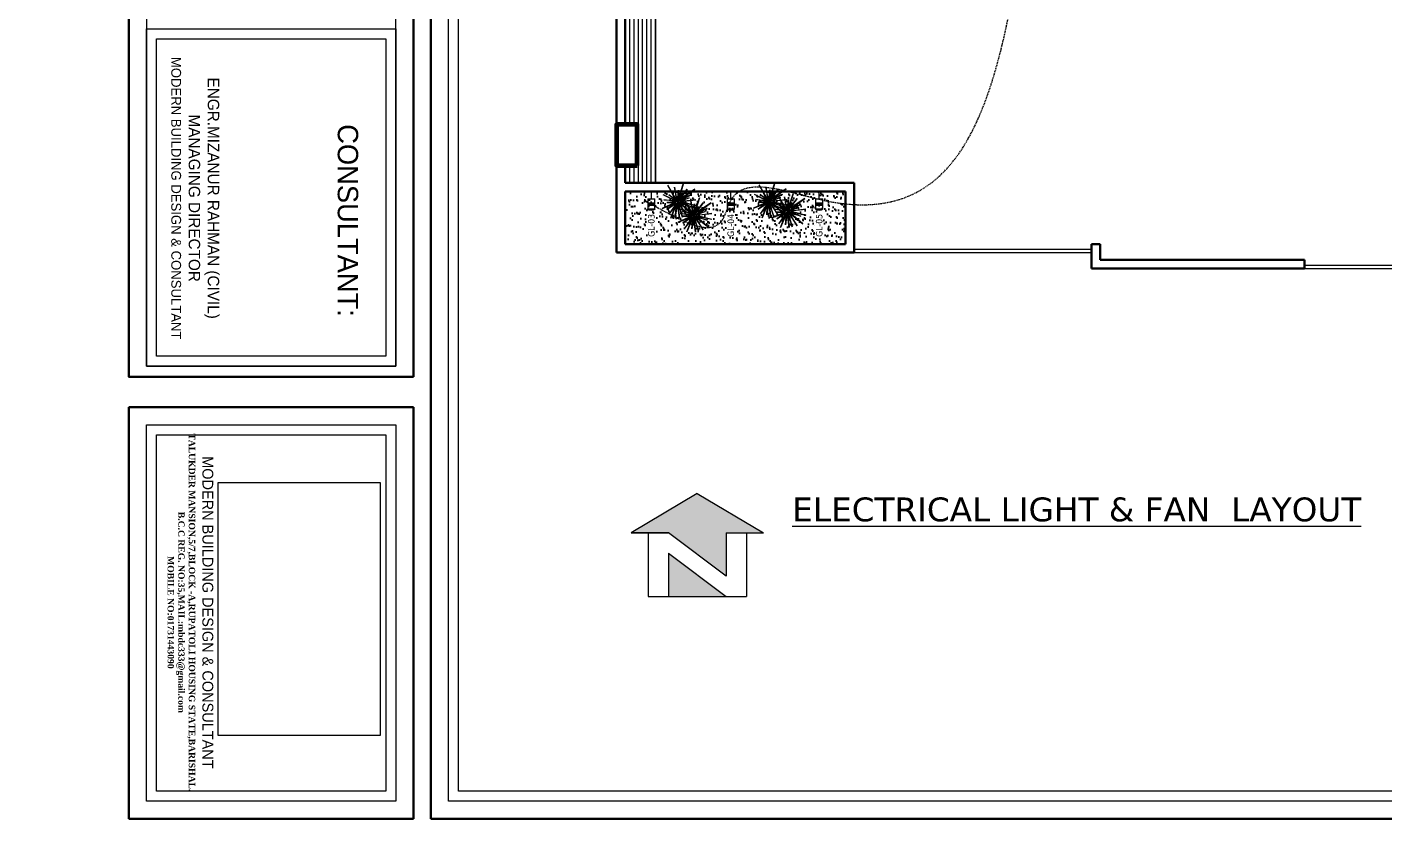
# Model space of a CAD drawing. Header units: inches. Extents: x 109699 to 44449955, y -10987 to 15824140.
# Drawn here: x 201807 to 202604, y -4569 to -4104 of the extents above; entities that cross this region are included whole.
import ezdxf

# ---------------------------------------------------------------- set-up
doc = ezdxf.new("R2010")
doc.units = ezdxf.units.IN
doc.header["$LTSCALE"] = 5
doc.header["$MEASUREMENT"] = 0
doc.linetypes.add('DASHED2', pattern=[0.375, 0.25, -0.125])
doc.layers.get('0').update_dxf_attribs({"color": 123})
for name, color, linetype, lineweight in [('@NORMAL', 7, 'Continuous', 5), ('cloumn', 253, 'Continuous', 60), ('dimen', 20, 'Continuous', 15), ('E-BK', 1, 'Continuous', 15), ('E-Con-Point', 5, 'DASHED2', 13), ('FIX', 8, 'Continuous', 15), ('GL', 7, 'Continuous', 5), ('H', 252, 'Continuous', 9), ('leter', 140, 'Continuous', 13), ('Plant', 94, 'Continuous', 0), ('Railling', 8, 'Continuous', 5), ('Text', 7, 'Continuous', 0), ('Wall-01', 250, 'Continuous', 50), ('WALL-1', 8, 'Continuous', 9)]:
    doc.layers.add(name, color=color, linetype=linetype, lineweight=lineweight)
doc.layers.add('T', color=8, linetype='Continuous')
doc.styles.add('AR8', font='swisscl.ttf')
doc.styles.add('MtXpl_Tahoma', font='tahoma.ttf')
doc.styles.get("Standard").update_dxf_attribs({"font": 'times.ttf'})
picture_1 = doc.add_image_def('image1.png', size_in_pixel=(745, 477))

# ---------------------------------------------------------------- blocks, each defined once
blk = doc.blocks.new('zxczxczxcz')
at = {"layer": '@NORMAL'}
for points in [[(177327.5, -15450.1), (175295.2, -15450.1), (175295.2, -14276.8), (177327.5, -14276.8)], [(177319.9, -15442.5), (175302.8, -15442.5), (175302.8, -14284.5), (177319.9, -14284.5)]]:
    blk.add_lwpolyline(points, close=True, dxfattribs=at)
at = {"layer": 'Text', "lineweight": 30}
for p, q in [((177028.8, -15692.6), (177028.8, -15476.8)), ((177340.9, -15476.8), (177028.8, -15476.8)), ((177340.9, -15476.8), (177340.9, -15692.6)), ((177340.9, -15692.6), (177028.8, -15692.6))]:
    blk.add_line(p, q, dxfattribs=at)
at = {"layer": 'Text'}
for p, q in [((177340.9, -15692.6), (177340.9, -15476.8)), ((177340.9, -15692.6), (177340.9, -15476.8)), ((176742, -15490.2), (176997.7, -15490.2)), ((176742, -15679.2), (176742, -15490.2)), ((176997.7, -15490.2), (176997.7, -15679.2)), ((177042.2, -15490.2), (177327.5, -15490.2)), ((177042.2, -15679.2), (177042.2, -15490.2)), ((177327.5, -15490.2), (177327.5, -15679.2)), ((176749.6, -15497.8), (176990.1, -15497.8)), ((176749.6, -15671.6), (176749.6, -15497.8)), ((176990.1, -15497.8), (176990.1, -15671.6)), ((177049.8, -15497.8), (177319.9, -15497.8)), ((177049.8, -15671.6), (177049.8, -15497.8)), ((177319.9, -15497.8), (177319.9, -15671.6)), ((176997.7, -15679.2), (176742, -15679.2)), ((176990.1, -15671.6), (176749.6, -15671.6)), ((177327.5, -15679.2), (177042.2, -15679.2)), ((177319.9, -15671.6), (177049.8, -15671.6))]:
    blk.add_line(p, q, dxfattribs=at)
at = {"layer": 'Text', "lineweight": 30}
blk.add_lwpolyline([(177005.9, -15476.8), (175281.8, -15476.8), (175281.8, -15692.6), (177005.9, -15692.6)], close=True, dxfattribs=at)
at = {"layer": 'Text'}
blk.add_lwpolyline([(176997.7, -15490.2), (175295.2, -15490.2), (175295.2, -15679.2), (176997.7, -15679.2)], close=True, dxfattribs=at)
at = {"layer": 'WALL-1', "lineweight": 30}
blk.add_line((177340.9, -14263.5), (177340.9, -15463.5), dxfattribs=at)
blk.add_lwpolyline([(177340.9, -15463.5), (175281.8, -15463.5), (175281.8, -14263.5), (177340.9, -14263.5)], close=True, dxfattribs=at)
at = {"layer": 'leter', "insert": (177184.4, -15628.6), "char_height": 3.9766, "width": 400.68, "attachment_point": 2}
blk.add_mtext('{\\fFranklin Gothic Medium|b0|i0|c0|p34;\\H2.066x;\\C5;MODERN BUILDING DESIGN & CONSULTANT\\H1.2x; \\C256; \\P\\fTimes New Roman|b1|i0|c0|p18;\\H0.4899x;\\C7;TALUKDER MANSION,5/7,BLOCK -A,RUPATOLI HOUSING STATE,BARISHAL.\\PB.C.C REG. NO:35,MAIL:mbdc333@gmail.com\\PMOBILE NO:01731443090\\P\\fFranklin Gothic Medium|b0|i0|c0|p34;\\H0.8231x;\\C256;                             }', dxfattribs=at)
at = {"layer": 'Text'}
for s, insert, char_height, width, attachment_point in [('{\\fFranklin Gothic Medium|b0|i0|c0|p34;\\C1;CONSULTANT:}', (176814.3, -15518.7, 279.5), 15.479, 414.227, 1), ('{\\fFranklin Gothic Medium|b0|i0|c0|p34;\\C0;ENGR.MIZANUR RAHMAN (CIVIL)\\PMANAGING DIRECTOR\\P\\H0.8571x;MODERN BUILDING DESIGN & CONSULTANT}', (176870.4, -15624.1, -11.9), 8.668, 331.382, 2)]:
    blk.add_mtext(s, dxfattribs=dict(at, insert=insert, char_height=char_height, width=width, attachment_point=attachment_point))
at = {"layer": '@NORMAL', "color": 0}
image = blk.add_image(picture_1, insert=(177085.8, -15624.9), size_in_units=(191.9, 122.8), rotation=0, dxfattribs=dict(at, brightness=35, contrast=59))
image.dxf.flags = 7
blk = doc.blocks.new('mnb')
at = {"layer": 'dimen'}
h = blk.add_hatch(color=256, dxfattribs=at)
h.paths.add_polyline_path([(-27.51, 26.5), (-11.92, 26.5), (11.92, 8.5), (11.92, 26.5), (27.48, 26.5), (-0.01, 42.79)])
h.paths.add_polyline_path([(11.92, 0), (-11.92, 17.99), (-11.92, 0)])
for p, q in [((-0.01, 42.79), (-27.51, 26.5)), ((-0.01, 42.79), (27.48, 26.5)), ((-27.51, 26.5), (-11.92, 26.5)), ((-27.51, 26.5), (-11.92, 26.5)), ((-13.34, 26.5), (-27.51, 26.5)), ((-20.42, 26.5), (-20.42, 0)), ((-11.92, 26.5), (-13.34, 26.5)), ((-11.92, 26.5), (-13.34, 26.5)), ((11.92, 8.5), (-11.92, 26.5)), ((11.92, 26.5), (27.48, 26.5)), ((11.92, 26.5), (11.92, 8.5)), ((13.36, 26.5), (27.48, 26.5)), ((20.42, 26.5), (20.42, 0)), ((-11.92, 17.99), (11.92, 0)), ((-11.92, 17.99), (-11.92, 0)), ((-20.42, 0), (20.42, 0))]:
    blk.add_line(p, q, dxfattribs=at)
blk = doc.blocks.new('TREEN')
at = {"color": 250, "linetype": 'ByBlock'}
for p, q in [((-87, 121), (-361, 499)), ((-8, 75), (-55, 527)), ((0, 0), (111, 527)), ((35, 43), (361, 444)), ((-83, 28), (-499, 166)), ((0, 0), (-416, -83)), ((0, 0), (-361, 277)), ((0, 0), (-333, 28)), ((0, 0), (-250, 139)), ((0, 0), (-194, 388)), ((0, 0), (-194, -416)), ((0, 0), (-194, -250)), ((0, 0), (-111, 333)), ((0, 0), (-55, -388)), ((0, 0), (139, 388)), ((0, 0), (444, 139)), ((0, 0), (471, 55)), ((0, 0), (28, -305)), ((31, 21), (416, 277)), ((-60, -35), (-471, -277)), ((27, -4), (388, -55)), ((28, -63), (194, -444)), ((34, -24), (361, -250)), ((50, -68), (222, -305)), ((63, -26), (471, -194))]:
    blk.add_line(p, q, dxfattribs=at)
at = {"color": 0, "linetype": 'ByBlock'}
for p, q in [((-361, 499), (-65, 55)), ((-55, 527), (0, 111)), ((0, 111), (111, 527)), ((361, 444), (61, 98)), ((-499, 166), (-139, 55)), ((-361, 277), (-65, 55)), ((-333, 28), (-83, 28)), ((-250, 139), (-139, 55)), ((-194, 388), (-87, 121)), ((-111, 333), (-8, 75)), ((-65, 55), (-28, 28)), ((-65, 55), (-28, 28)), ((471, 55), (27, -4)), ((444, 139), (31, 21)), ((416, 277), (35, 43)), ((139, 388), (61, 98)), ((-471, -277), (-93, -88)), ((-416, -83), (-60, -35)), ((-28, -83), (-194, -416)), ((-194, -250), (-93, -88)), ((-93, -88), (-60, -35)), ((-93, -88), (-60, -35)), ((-55, -388), (-28, -83)), ((28, -305), (28, -63)), ((222, -305), (34, -24)), ((194, -444), (50, -68)), ((388, -55), (63, -26)), ((471, -194), (111, -55)), ((111, -55), (361, -250))]:
    blk.add_line(p, q, dxfattribs=at)
blk = doc.blocks.new('bs')
at = {"layer": 'E-BK'}
for p, q in [((-793.6, 1425.5), (-793.6, 1433.5)), ((-787.9, 1433.5), (-793.6, 1433.5)), ((-787.9, 1433.5), (-787.9, 1425.5)), ((-793.6, 1425.5), (-787.9, 1425.5)), ((-790.7, 1425.5), (-790.7, 1419.6))]:
    blk.add_line(p, q, dxfattribs=at)
at = {"layer": 'E-BK', "color": 5}
for p, q in [((-793.6, 1430.4), (-787.9, 1430.4)), ((-793.6, 1429.5), (-787.9, 1429.5)), ((-793.6, 1428.7), (-787.9, 1428.7))]:
    blk.add_line(p, q, dxfattribs=at)
at = {"layer": 'E-BK'}
blk.add_arc((-790.7, 1430.2), 4.36, 48.7267, 131.2733, dxfattribs=at)

msp = doc.modelspace()

# ---------------------------------------------------------------- hatches: boundary and pattern name
at = {"layer": 'dimen'}
h = msp.add_hatch(color=256, dxfattribs=at)
h.paths.add_polyline_path([(202161.56, -4400.8), (202183.62, -4400.8), (202217.36, -4426.27), (202217.36, -4400.8), (202239.39, -4400.8), (202200.47, -4377.74)])
h.paths.add_polyline_path([(202217.36, -4438.3), (202183.62, -4412.83), (202183.62, -4438.3)])
at = {"layer": 'FIX'}
h = msp.add_hatch(dxfattribs=at)
h.set_pattern_fill('ANSI31', color=256, scale=20, angle=225)
h.set_pattern_definition([(270, (178765.8565, 2534441.854), (2.5, -1e-15), [])])
h.paths.add_polyline_path([(202176.11, -3977.36), (202158.11, -3977.36), (202158.11, -4161.14), (202165.11, -4161.14), (202165.11, -4185.14), (202158.11, -4185.14), (202158.11, -4195.36), (202176.11, -4195.36)])
at = {"layer": 'T', "ltscale": 0.5, "true_color": 0x007500}
h = msp.add_hatch(dxfattribs=at)
h.set_pattern_fill('AR-SAND', color=96, scale=3, angle=-14.0123, style=0)
h.set_pattern_definition([(23.48769515, (178765.8565, 2534441.854), (1.2162703475, 5.654223947), [0, -4.56, 0, -5.1, 0, -4.875]), (353.48769515, (178765.8565, 2534441.854), (7.201325328, 6.928959194), [0, -2.46, 0, -4.11, 0, -1.575]), (313.48769515, (178762.2763, 2534442.7475), (9.068540707, -2.245612053), [0, -1.5, 0, -5.4, 0, -7.05]), (303.48769515, (178762.276, 2534442.7475), (9.387562105, 0.371054944), [0, -0.75, 0, -3.54, 0, -4.05])])
h.paths.add_polyline_path([(202158.11, -4200.36), (202158.11, -4231.36), (202287.61, -4231.36), (202287.61, -4200.36)])

# ---------------------------------------------------------------- linework, layer by layer
at = {"layer": 'cloumn', "elevation": -0.11}
msp.add_lwpolyline([(202165.11, -4185.14), (202165.11, -4161.14), (202153.11, -4161.14), (202153.11, -4185.14)], close=True, dxfattribs=at)
at = {"layer": 'dimen'}
for p, q in [((202200.47, -4377.74), (202161.56, -4400.8)), ((202200.47, -4377.74), (202239.39, -4400.8)), ((202161.56, -4400.8), (202183.62, -4400.8)), ((202161.56, -4400.8), (202183.62, -4400.8)), ((202181.62, -4400.8), (202161.56, -4400.8)), ((202183.62, -4400.8), (202181.62, -4400.8)), ((202183.62, -4400.8), (202181.62, -4400.8)), ((202217.36, -4426.27), (202183.62, -4400.8)), ((202217.36, -4400.8), (202239.39, -4400.8)), ((202217.36, -4400.8), (202217.36, -4426.27)), ((202219.4, -4400.8), (202239.39, -4400.8)), ((202229.39, -4400.8), (202229.39, -4438.3)), ((202183.62, -4412.83), (202217.36, -4438.3)), ((202183.62, -4412.83), (202183.62, -4438.3))]:
    msp.add_line(p, q, dxfattribs=at)
at = {"layer": 'E-Con-Point', "ltscale": 0.5}
for points in [[(202341.28, -3660.15, 0.09), (202500.8, -3656.5), (202779.93, -3799.7), (202782.41, -3963.63), (202782.51, -4179.26)], [(202173.49, -4207.8, -0.01), (202215.3, -4217), (202220.36, -4205.44, -0.01), (202273.64, -4205.4, -0.01), (202413.3, -3931.5), (202447.3, -3686.5), (202341.28, -3660.15, 0.09)], [(202341.28, -3660.15, 0.09), (202538.04, -3722), (202690.8, -4008), (202763.94, -4102.14, -0.21), (202777.59, -4073.38, -0.06), (202797.63, -4066.97, -0.21), (202834.33, -4102.14, -0.21), (202797.63, -4136.67, -0.21)]]:
    msp.add_spline(points, degree=3, dxfattribs=at)
at = {"layer": 'H'}
msp.add_line((202176.11, -4195.36, -0.01), (202176.11, -3977.36, -0.11), dxfattribs=at)
at = {"layer": 'Railling'}
for p, q in [((202292.61, -4234.36, -0.01), (202432.19, -4234.36, -0.01)), ((202292.61, -4236.36, -0.01), (202432.19, -4236.36, -0.01)), ((202557.11, -4243.64, -0.01), (202714.39, -4243.64, -0.01)), ((202557.11, -4245.64, -0.01), (202714.39, -4245.64, -0.01))]:
    msp.add_line(p, q, dxfattribs=at)
at = {"layer": 'WALL-1', "lineweight": 30}
for p, q in [((202153.11, -4236.36, -0.11), (202153.11, -3977.36, -0.11)), ((202158.11, -4161.14, -0.11), (202158.11, -3977.36, -0.11)), ((202158.11, -4195.36, -0.11), (202158.11, -4185.14, -0.11)), ((202292.61, -4195.36, -0.11), (202158.11, -4195.36, -0.11)), ((202292.61, -4231.36, -0.01), (202292.61, -4195.36, -0.01)), ((202158.11, -4231.36, -0.11), (202158.11, -4200.36, -0.11)), ((202287.61, -4200.36, -0.11), (202158.11, -4200.36, -0.11)), ((202287.61, -4231.36, -0.01), (202287.61, -4200.36, -0.01)), ((202287.61, -4231.36, -0.11), (202158.11, -4231.36, -0.11)), ((202292.61, -4236.36, -0.01), (202292.61, -4231.36, -0.01)), ((202432.11, -4245.64, -0.11), (202432.11, -4231.36, -0.11)), ((202437.11, -4231.36, -0.11), (202432.11, -4231.36, -0.11)), ((202437.11, -4240.64, -0.11), (202437.11, -4231.36, -0.11)), ((202292.61, -4236.36, -0.11), (202153.11, -4236.36, -0.11)), ((202557.11, -4245.64, -0.11), (202432.11, -4245.64, -0.11)), ((202557.11, -4240.64, -0.11), (202437.11, -4240.64, -0.11)), ((202557.11, -4245.64, -0.01), (202557.11, -4240.64, -0.01))]:
    msp.add_line(p, q, dxfattribs=at)

# ---------------------------------------------------------------- block references
at = {"layer": 'E-BK', "color": 5, "xscale": -0.7528878284414805, "yscale": 0.7528878284501843, "zscale": 0.7528878284442684, "rotation": 179.9991720482257}
for p in [(202768.84, -3131.54, -0.01), (202815.5, -3131.54, -0.01), (202867.44, -3131.54, -0.01)]:
    msp.add_blockref('bs', p, dxfattribs=at)
at = {"layer": 'Plant', "xscale": 0.02049739999347366, "yscale": 0.02049739999347366, "zscale": 0.02049739999347366, "rotation": 270}
for p in [(202188.87, -4206.41, -0.01), (202242.53, -4206.24, -0.01), (202198.31, -4214.45, -0.01), (202253.4, -4212.03, -0.11)]:
    msp.add_blockref('TREEN', p, dxfattribs=at)
at = {"layer": 'Wall-01', "xscale": 1.415232000028482, "yscale": 1.415232000028482, "zscale": 1.415232000028482}
msp.add_blockref('mnb', (202200.49, -4438.3), dxfattribs=at)
at = {"layer": 'WALL-1', "linetype": 'Continuous', "xscale": 0.7745455872000001, "yscale": 0.7745455872000001, "zscale": 0.7745455872000001, "rotation": 270}
msp.add_blockref('zxczxczxcz', (214021.2, 132789.8), dxfattribs=at)

# ---------------------------------------------------------------- texts
at = {"layer": 'GL', "color": 7, "style": 'MtXpl_Tahoma'}
for s, p in [('GL-03', (202175.38, -4227.08, -0.01)), ('GL-04', (202222.05, -4227.08, -0.01)), ('GL-05', (202273.99, -4227.08, -0.01))]:
    msp.add_text(s, height=3.84, rotation=90, dxfattribs=at).set_placement(p)
at = {"layer": 'Text', "insert": (202256.24, -4380.12, 1328.94), "char_height": 14, "width": 856.5915, "attachment_point": 1, "style": 'AR8'}
msp.add_mtext('\\A1;{\\fVerdana|b0|i0|c0|p34;\\LELECTRICAL LIGHT & FAN  LAYOUT }', dxfattribs=at)

doc.saveas('drawing.dxf')
